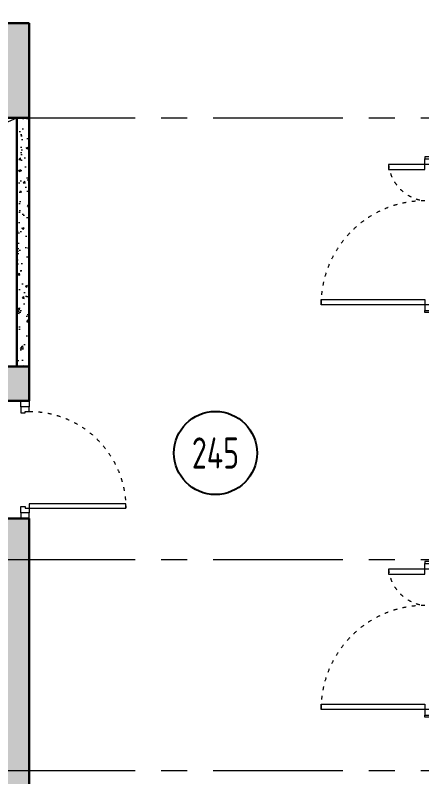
# Model space of a CAD drawing. Header units: millimetres. Extents: x -13407 to 95998, y -2719 to 109387.
# Drawn here: x 51530 to 55445, y 9342 to 16670 of the extents above; entities that cross this region are included whole.
import ezdxf
from ezdxf.enums import TextEntityAlignment as Align

# ---------------------------------------------------------------- set-up
doc = ezdxf.new("R2010")
doc.units = ezdxf.units.MM
doc.linetypes.add('ACAD_ISO03W100', pattern=[30, 12, -18])
doc.linetypes.add('CENTER', pattern=[2, 1.25, -0.25, 0.25, -0.25])
for name, color, linetype, lineweight in [('АР_Двери', 5, 'Continuous', 18), ('АР_Маркер экспликации', 239, 'Continuous', 13), ('АР_Номер помещения', 1, 'Continuous', 25), ('АР_Оси', 193, 'Continuous', 9), ('АР_Перегородки газоблок', 165, 'Continuous', 30), ('АР_Перегородки газоблок_Штрих', 165, 'Continuous', 5), ('АР_Помещения_площадь', 19, 'Continuous', 9), ('АР_Сущ Несущая стена', 202, 'Continuous', 30), ('АР_тонкая линия', 250, 'Continuous', 0), ('АР_Штриховка монолит', 250, 'Continuous', 9)]:
    doc.layers.add(name, color=color, linetype=linetype, lineweight=lineweight)
doc.styles.add('ISOCPEUR', font='isocpeur.ttf', dxfattribs={"width": 0.7})
doc.styles.get("Standard").update_dxf_attribs({"font": 'arial.ttf'})

# ---------------------------------------------------------------- blocks, each defined once
blk = doc.blocks.new('*U270')
at = {"color": 253}
blk.add_lwpolyline([(100, 80), (100, 1010), (140, 1010), (140, 80)], close=True, dxfattribs=at)
for points in [[(0, 0), (0, 80), (55, 80), (55, 0), (0, 0)], [(55, 80), (55, 0), (115, 0), (115, 40), (100, 40), (100, 80), (55, 80)], [(1075, 80), (1075, 0), (1015, 0), (1015, 40), (1030, 40), (1030, 80), (1075, 80)], [(1130, 0), (1130, 80), (1075, 80), (1075, 0), (1130, 0)]]:
    blk.add_lwpolyline(points, dxfattribs=at)
at = {"color": 253, "linetype": 'ACAD_ISO03W100', "ltscale": 3}
blk.add_arc((100, 80), 930, 0, 90, dxfattribs=at)
blk = doc.blocks.new('Полуторная_на лестницу')
at = {"color": 253}
for points in [[(75, 80), (75, 1080), (124.9, 1080), (124.9, 80)], [(1375.1, 430), (1375.1, 80), (1425, 80), (1425, 430)]]:
    blk.add_lwpolyline(points, close=True, dxfattribs=at)
for points in [[(0, 0), (0, 80), (20, 80), (20, 0), (0, 0)], [(20, 80), (20, 0), (90, 0), (90, 30), (75, 30), (75, 80), (20, 80)], [(1480, 80), (1480, 0), (1410, 0), (1410, 30), (1425, 30), (1425, 80), (1480, 80)], [(1500, 0), (1500, 80), (1480, 80), (1480, 0), (1500, 0)]]:
    blk.add_lwpolyline(points, dxfattribs=at)
at = {"color": 253, "linetype": 'ACAD_ISO03W100', "ltscale": 3}
for centre, radius, start, end in [((75, 80), 1000, 0, 90), ((1465.4, 39.6), 392.5, 95.90754, 174.09246)]:
    blk.add_arc(centre, radius, start, end, dxfattribs=at)
blk = doc.blocks.new('*U363')
at = {"layer": 'АР_Номер помещения', "color": 253}
blk.add_circle((-15188.4, 6379.9), 400, dxfattribs=at)
at = {"layer": 'АР_Номер помещения', "color": 253, "style": 'ISOCPEUR', "width": 0.7}
blk.add_attdef('НОМЕР_ПОМЕЩЕНИЯ', text='', height=300, dxfattribs=at).set_placement((-15188.4, 6379.9), align=Align.MIDDLE_CENTER)
at = {"layer": 'АР_Помещения_площадь', "color": 253, "lineweight": 30, "width": 0.7, "flags": 104}
blk.add_attdef('ИМЯ_ПОМЕЩЕНИЯ', text='', height=100, dxfattribs=at).set_placement((157.6, 1217.1), align=Align.MIDDLE_CENTER)

msp = doc.modelspace()

# ---------------------------------------------------------------- hatches: boundary and pattern name
at = {"layer": 'АР_Перегородки газоблок_Штрих', "ltscale": 100}
h = msp.add_hatch(dxfattribs=at)
h.set_pattern_fill('AR-CONC', color=253, scale=30)
h.set_pattern_definition([(50, (76865.7, -55313.48), (215.17805, -18.82564), [22.5, -247.5]), (355, (76865.7, -55313.48), (-41.6254, 225.65764), [18, -198]), (100.45144, (76883.63, -55315.05), (173.55265, 206.832), [19.12206, -210.34263]), (46.1842, (76865.7, -55253.48), (320.1724, -49.6558), [33.75, -371.25]), (96.63564, (76892.38, -55257.62), (280.3986, 292.2356), [28.6831, -315.5141]), (351.18416, (76865.7, -55253.5), (280.3986, 292.2356), [27, -297]), (21, (76895.7, -55268.48), (179.0721, -120.78567), [22.5, -247.5]), (326, (76895.7, -55268.48), (72.9946, 217.545), [18, -198]), (71.45144, (76910.62, -55278.55), (252.0667, 96.75935), [19.12206, -210.34263]), (37.5, (76865.7, -55313.48), (3.64796, 99.86816), [0, -195.6, 0, -201, 0, -198.75]), (7.5, (76865.7, -55313.48), (78.92086, 118.32351), [0, -114.6, 0, -191.1, 0, -75.75]), (327.5, (76798.8, -55313.48), (160.14673, -6.76646), [0, -75, 0, -234, 0, -310.5]), (317.5, (76768.8, -55313.48), (174.95585, 30.0315), [0, -97.5, 0, -155.4, 0, -220.5])])
h.paths.add_polyline_path([(51665, 15682.5), (51653.9, 15682.5), (51545, 15682.5), (51545, 13288.8), (51665, 13288.8), (51665, 15174.3)])
at = {"layer": 'АР_Штриховка монолит', "ltscale": 100}
h = msp.add_hatch(dxfattribs=at)
h.set_pattern_fill('ANSI35', color=253, scale=700)
h.set_pattern_definition([(45, (-951587.71, 109892.1), (-123.743687, 123.743687), []), (45, (-951463.97, 109892.1), (-123.743687, 123.743687), [218.75, -43.75, 0, -43.75])])
h.paths.add_polyline_path([(55415.1, 6342.2), (51665.1, 6342.2), (51665.1, 11827.9), (51365.1, 11827.9), (51365.1, 6342.2), (47735.1, 6342.2), (47735.1, 13128.5), (51365.1, 13128.5), (51365.1, 12957.9), (51665.1, 12957.9), (51665.1, 13288.5), (50944.9, 13288.5), (50944.9, 15682.2), (51665.1, 15682.2), (51665.1, 16594.7), (51365, 16594.7), (51365.1, 15882.2), (50409.9, 15882.2), (50409.9, 15682.2), (50784.9, 15682.2), (50784.9, 13288.5), (47735.1, 13288.5), (47735.1, 15682.2), (50409.9, 15682.2), (50409.9, 15882.2), (47735, 15882.2), (47735, 16669.7), (47535, 16669.7), (47535, 15882.2), (41738.4, 15882.2), (41738.4, 15682.2), (47535.1, 15682.2), (47535.1, 6142.2), (55415.1, 6142.2)])

# ---------------------------------------------------------------- linework, layer by layer
at = {"layer": 'АР_Оси', "color": 253, "linetype": 'CENTER', "ltscale": 1000}
for p, q in [((-12563.8, 15682.2), (71033.4, 15682.2)), ((-12563.8, 11432.2), (71033.4, 11432.2)), ((-12563.8, 9402.2), (71033.4, 9402.2))]:
    msp.add_line(p, q, dxfattribs=at)
at = {"layer": 'АР_Перегородки газоблок', "color": 253, "ltscale": 100}
for points in [[(51545.1, 13288.8), (51545, 15682.5)], [(51665, 15682.5), (51665, 13288.8)]]:
    msp.add_lwpolyline(points, dxfattribs=at)
at = {"layer": 'АР_Сущ Несущая стена', "color": 253, "ltscale": 100}
for p, q in [((51365, 16594.7), (51665, 16594.7)), ((51665, 16594.7), (51665, 15682.2)), ((50944.9, 15682.2), (51665, 15682.2)), ((51365, 11827.9), (51665, 11827.9)), ((51665, 11827.9), (51665, 6342.2))]:
    msp.add_line(p, q, dxfattribs=at)
for points in [[(50946.6, 13288.5), (51665, 13288.5)], [(51665, 13288.5), (51665, 12957.9)], [(51665, 12957.9), (51365, 12957.9)]]:
    msp.add_lwpolyline(points, dxfattribs=at)
at = {"layer": 'АР_тонкая линия', "color": 253, "ltscale": 100}
msp.add_lwpolyline([(50944.9, 13288.8), (51113.1, 15493), (51545, 15682.5)], dxfattribs=at)

# ---------------------------------------------------------------- block references
at = {"layer": 'АР_Двери', "color": 253, "rotation": 90.00000000000001}
for p in [(55555, 13808.7), (55555, 9915)]:
    msp.add_blockref('Полуторная_на лестницу', p, dxfattribs=at)
at = {"layer": 'АР_Двери', "color": 253, "xscale": -1, "rotation": 270}
msp.add_blockref('*U270', (51585, 11827.9), dxfattribs=at)
at = {"layer": 'АР_Маркер экспликации', "color": 253}
ref = msp.add_blockref('*U363', (68646.7, 6077.4), dxfattribs=at)
ref.add_attrib('НОМЕР_ПОМЕЩЕНИЯ', '245', dxfattribs={"layer": 'АР_Номер помещения', "color": 253, "height": 300, "style": 'ISOCPEUR', "width": 0.7}).set_placement((53458.3, 12457.3), align=Align.MIDDLE_CENTER)

doc.saveas('drawing.dxf')
